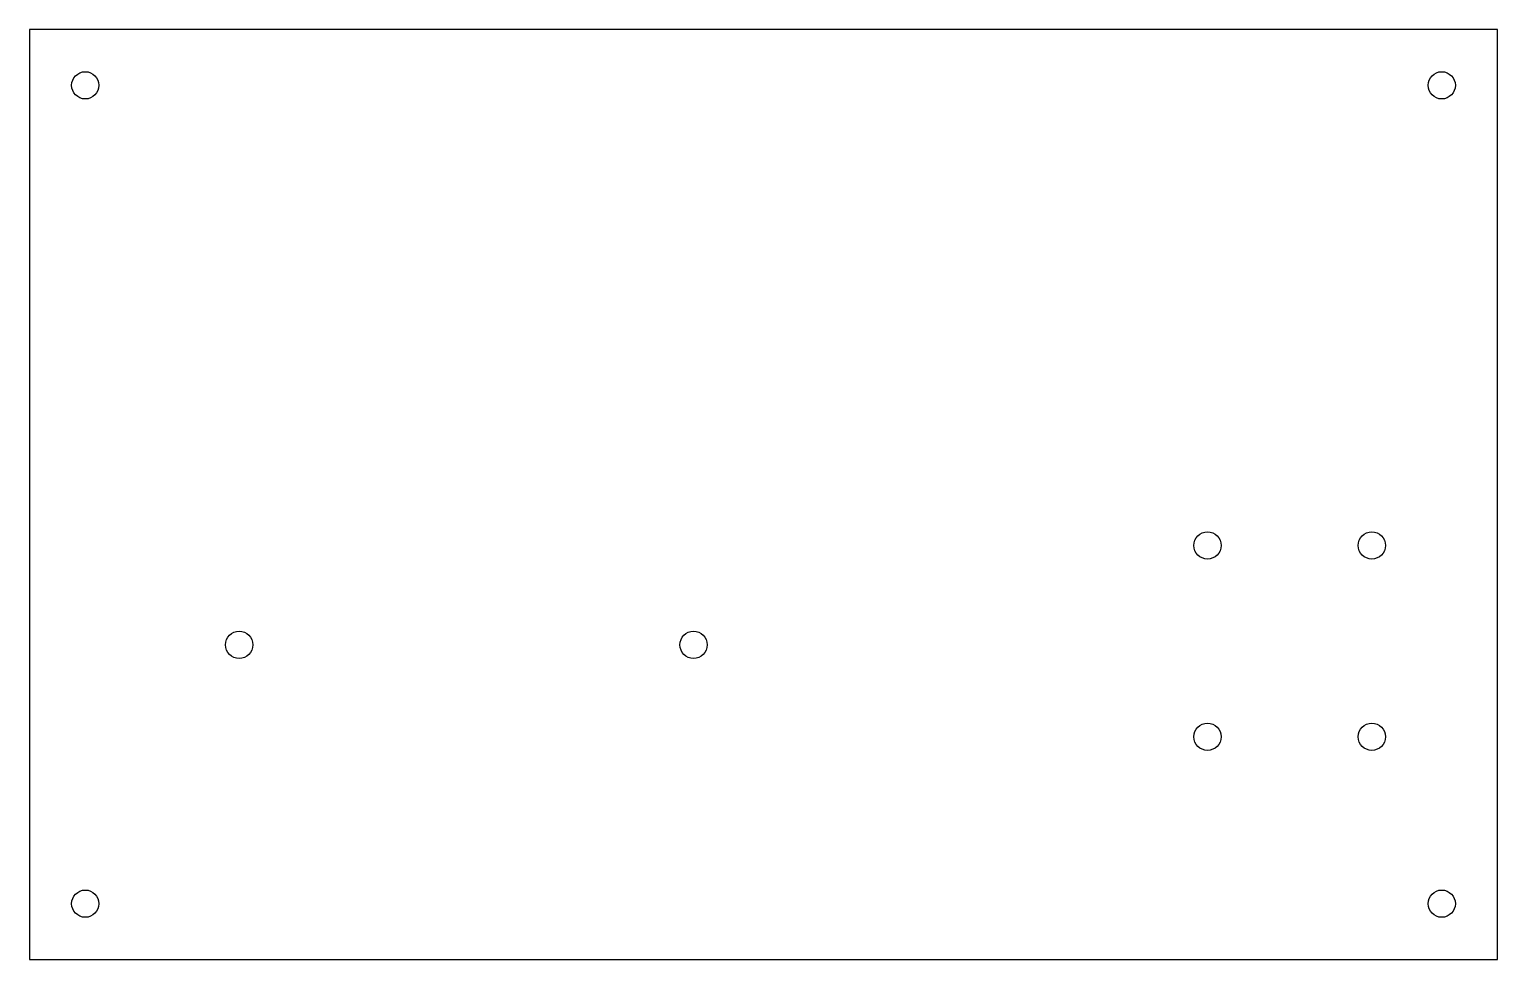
# Model space of a CAD drawing. Header units: millimetres. Extents: x -206 to 4, y -129 to 4.
import ezdxf

# ---------------------------------------------------------------- set-up
doc = ezdxf.new("R2010")
doc.units = ezdxf.units.MM
doc.layers.get('0').update_dxf_attribs({"linetype": 'CONTINUOUS'})

msp = doc.modelspace()

# ---------------------------------------------------------------- linework, layer by layer
msp.add_lwpolyline([(4, 4), (-206, 4), (-206, -129), (4, -129)], close=True)
for centre in [(-198, -4), (-4, -4), (-37.5, -69.78), (-14, -69.78), (-176, -84), (-111, -84), (-37.5, -97.13), (-14, -97.13), (-198, -121), (-4, -121)]:
    msp.add_circle(centre, 1.95)

doc.saveas('drawing.dxf')
